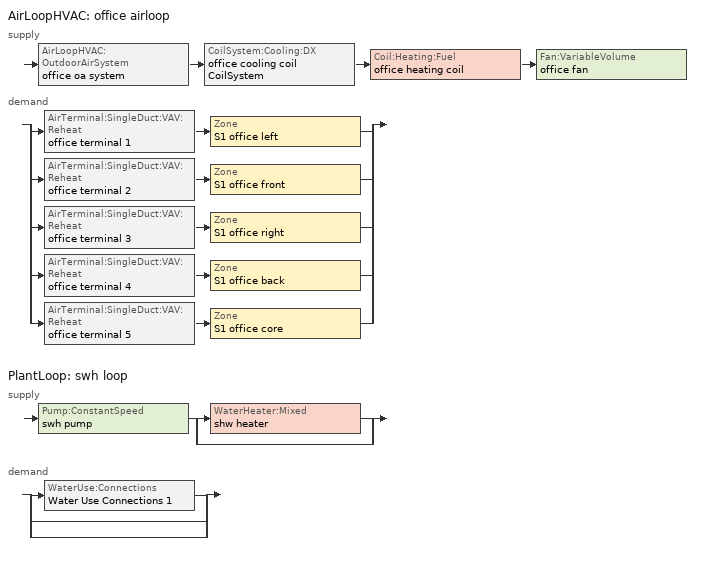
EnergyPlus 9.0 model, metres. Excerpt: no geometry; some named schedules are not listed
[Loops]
AirLoopHVAC 'office airloop'
 supply: AirLoopHVAC:OutdoorAirSystem 'office oa system' > CoilSystem:Cooling:DX 'office cooling coil CoilSystem' > Coil:Heating:Fuel 'office heating coil' > Fan:VariableVolume 'office fan'
 demand: split
  | AirTerminal:SingleDuct:VAV:Reheat 'office terminal 1' > Zone 'S1 office left'
  | AirTerminal:SingleDuct:VAV:Reheat 'office terminal 2' > Zone 'S1 office front'
  | AirTerminal:SingleDuct:VAV:Reheat 'office terminal 3' > Zone 'S1 office right'
  | AirTerminal:SingleDuct:VAV:Reheat 'office terminal 4' > Zone 'S1 office back'
  | AirTerminal:SingleDuct:VAV:Reheat 'office terminal 5' > Zone 'S1 office core'
PlantLoop 'swh loop'
 supply: Pump:ConstantSpeed 'swh pump' > split
  | WaterHeater:Mixed 'shw heater'
  | bypass
 demand: split
  | WaterUse:Connections 'Water Use Connections 1'
  | bypass
  | bypass
[DesignSpecification:OutdoorAir]
office design_oa: Outdoor Air Method=maximum; Outdoor Air Flow per Person {m3/s-person}=0.0175; Outdoor Air Flow per Zone Floor Area {m3/s-m2}=0; Outdoor Air Flow per Zone {m3/s}=0; Outdoor Air Flow Air Changes per Hour {1/hr}=0
[DesignSpecification:ZoneAirDistribution] Zone Air Distribution Effectiveness in Cooling Mode=1; Zone Air Distribution Effectiveness in Heating Mode=1
S1 office back Design Spec Zone Air Dist; S1 office core Design Spec Zone Air Dist; S1 office front Design Spec Zone Air Dist; S1 office left Design Spec Zone Air Dist; S1 office right Design Spec Zone Air Dist
[Sizing:Zone] Zone Cooling Design Supply Air Temperature Input Method=SupplyAirTemperature; Zone Cooling Design Supply Air Temperature {C}=12.7778; Zone Heating Design Supply Air Temperature Input Method=SupplyAirTemperature; Zone Heating Design Supply Air Temperature {C}=35; Zone Cooling Design Supply Air Humidity Ratio {kgWater/kgDryAir}=0.0085; Zone Heating Design Supply Air Humidity Ratio {kgWater/kgDryAir}=0.008; Design Specification Outdoor Air Object=office design_oa; Cooling Design Air Flow Method=DesignDay; Cooling Design Air Flow Rate {m3/s}=0; Cooling Minimum Air Flow per Zone Floor Area {m3/s-m2}=0.000762; Cooling Minimum Air Flow {m3/s}=0; Cooling Minimum Air Flow Fraction=0; Heating Design Air Flow Method=DesignDay; Heating Design Air Flow Rate {m3/s}=0; Heating Maximum Air Flow per Zone Floor Area {m3/s-m2}=0.002032; Heating Maximum Air Flow {m3/s}=0.141576; Heating Maximum Air Flow Fraction=0.3
Name | Design Specification Zone Air Distribution Object
S1 office back | S1 office back Design Spec Zone Air Dist
S1 office core | S1 office core Design Spec Zone Air Dist
S1 office front | S1 office front Design Spec Zone Air Dist
S1 office left | S1 office left Design Spec Zone Air Dist
S1 office right | S1 office right Design Spec Zone Air Dist
[Sizing:System]
office airloop: Type of Load to Size On=Sensible; Design Outdoor Air Flow Rate {m3/s}=Autosize; Central Heating Maximum System Air Flow Ratio=0.3; Preheat Design Temperature {C}=7; Preheat Design Humidity Ratio {kgWater/kgDryAir}=0.008; Precool Design Temperature {C}=12.8; Precool Design Humidity Ratio {kgWater/kgDryAir}=0.008; Central Cooling Design Supply Air Temperature {C}=12.7778; Central Heating Design Supply Air Temperature {C}=35; Type of Zone Sum to Use=NonCoincident; 100% Outdoor Air in Cooling=No; 100% Outdoor Air in Heating=No; Central Cooling Design Supply Air Humidity Ratio {kgWater/kgDryAir}=0.0085; Central Heating Design Supply Air Humidity Ratio {kgWater/kgDryAir}=0.008; Cooling Supply Air Flow Rate Method=DesignDay; Cooling Supply Air Flow Rate {m3/s}=0; Heating Supply Air Flow Rate Method=DesignDay; Heating Supply Air Flow Rate {m3/s}=0; System Outdoor Air Method=ZoneSum; Zone Maximum Outdoor Air Fraction=1; Cooling Design Capacity Method=CoolingDesignCapacity; Cooling Design Capacity {W}=autosize; Heating Design Capacity Method=HeatingDesignCapacity; Heating Design Capacity {W}=autosize; Central Cooling Capacity Control Method=OnOff
[Sizing:Plant]
swh loop: Loop Type=heating; Design Loop Exit Temperature {C}=60; Loop Design Temperature Difference {deltaC}=5
[ZoneControl:Thermostat] Control 1=office thermostat
Name | Zone or ZoneList | Control Type Schedule
S1 office back Thermostat | S1 office back | S1 office back Thermostat Schedule
S1 office core Thermostat | S1 office core | S1 office core Thermostat Schedule
S1 office front Thermostat | S1 office front | S1 office front Thermostat Schedule
S1 office left Thermostat | S1 office left | S1 office left Thermostat Schedule
S1 office right Thermostat | S1 office right | S1 office right Thermostat Schedule
[ThermostatSetpoint:DualSetpoint]
office thermostat: Heating Setpoint Temperature Schedule=office heating year; Cooling Setpoint Temperature Schedule=office cooling year
[AirTerminal:SingleDuct:VAV:Reheat] Availability Schedule=office hvac year; Maximum Air Flow Rate {m3/s}=Autosize; Zone Minimum Air Flow Input Method=Constant; Constant Minimum Air Flow Fraction=0.3; Fixed Minimum Air Flow Rate {m3/s}=0; Maximum Hot Water or Steam Flow Rate {m3/s}=Autosize; Minimum Hot Water or Steam Flow Rate {m3/s}=0; Convergence Tolerance=0.001; Damper Heating Action=Normal; Maximum Flow per Zone Floor Area During Reheat {m3/s-m2}=Autocalculate; Maximum Flow Fraction During Reheat=Autocalculate; Maximum Reheat Air Temperature {C}=35
Name | Reheat Coil
office terminal 4 | office elec reheat coil 4
office terminal 5 | office elec reheat coil 5
office terminal 2 | office elec reheat coil 2
office terminal 1 | office elec reheat coil 1
office terminal 3 | office elec reheat coil 3
[Zone equipment]
S1 office back: office terminal 4
S1 office core: office terminal 5
S1 office front: office terminal 2
S1 office left: office terminal 1
S1 office right: office terminal 3
[Fan:VariableVolume]
office fan: Availability Schedule=office hvac year; Fan Total Efficiency=0.54; Pressure Rise {Pa}=622; Maximum Flow Rate {m3/s}=AutoSize; Fan Power Minimum Flow Rate Input Method=FixedFlowRate; Fan Power Minimum Flow Fraction=0; Fan Power Minimum Air Flow Rate {m3/s}=0; Motor Efficiency=0.83; Motor In Airstream Fraction=1; Fan Power Coefficient 1=0.0407599; Fan Power Coefficient 2=0.088045; Fan Power Coefficient 3=-0.0729261; Fan Power Coefficient 4=0.94374; Fan Power Coefficient 5=0
[Coil:Cooling:DX:TwoSpeed]
office cooling coil: Availability Schedule=office hvac year; High Speed Gross Rated Total Cooling Capacity {W}=Autosize; High Speed Rated Sensible Heat Ratio=Autosize; High Speed Gross Rated Cooling COP {W/W}=3.051; High Speed Rated Air Flow Rate {m3/s}=Autosize; Total Cooling Capacity Function of Temperature Curve=Measured_CoolCStandard10Ton_CapFT; Total Cooling Capacity Function of Flow Fraction Curve=Measured_CoolCStandard10Ton_CapFF; Energy Input Ratio Function of Temperature Curve=Measured_CoolCStandard10Ton_EIRFT; Energy Input Ratio Function of Flow Fraction Curve=Measured_CoolCStandard10Ton_EIRFFF; Part Load Fraction Correlation Curve=No_PLR_Degredation 1; Low Speed Gross Rated Total Cooling Capacity {W}=Autosize; Low Speed Gross Rated Sensible Heat Ratio=Autosize; Low Speed Gross Rated Cooling COP {W/W}=3; Low Speed Rated Air Flow Rate {m3/s}=Autosize; Low Speed Total Cooling Capacity Function of Temperature Curve=Measured_LowSpeedCoolCapLSFT; Low Speed Energy Input Ratio Function of Temperature Curve=Measured_LowSpeedCoolEIRLSFT; Condenser Type=AirCooled; High Speed Evaporative Condenser Effectiveness=0; Low Speed Evaporative Condenser Effectiveness=0; Basin Heater Capacity {W/K}=0; Basin Heater Setpoint Temperature {C}=10
[Coil:Heating:Electric] Availability Schedule=office hvac year; Efficiency=1; Nominal Capacity {W}=Autosize
office elec reheat coil 4; office elec reheat coil 5; office elec reheat coil 2; office elec reheat coil 1; office elec reheat coil 3
[Coil:Heating:Fuel]
office heating coil: Availability Schedule=office hvac year; Fuel Type=NaturalGas; Burner Efficiency=0.8; Nominal Capacity {W}=AutoSize; Parasitic Electric Load {W}=0; Part Load Fraction Correlation Curve=No_PLR_Degredation; Parasitic Fuel Load {W}=0
[CoilSystem:Cooling:DX]
office cooling coil CoilSystem: Availability Schedule=office hvac year; Cooling Coil=office cooling coil
[Controller:OutdoorAir]
office oa controller: Minimum Outdoor Air Flow Rate {m3/s}=0; Maximum Outdoor Air Flow Rate {m3/s}=Autosize; Economizer Control Type=NoEconomizer; Economizer Control Action Type=ModulateFlow; Economizer Maximum Limit Dry-Bulb Temperature {C}=20; Economizer Maximum Limit Enthalpy {J/kg}=64000; Economizer Minimum Limit Dry-Bulb Temperature {C}=-100; Lockout Type=NoLockout; Minimum Limit Type=FixedMinimum; Minimum Outdoor Air Schedule=office oa control year; Maximum Fraction of Outdoor Air Schedule=office max oa schedule; Mechanical Ventilation Controller=Controller Mechanical Ventilation 1; High Humidity Control=No; Control High Indoor Humidity Based on Outdoor Humidity Ratio=Yes; Heat Recovery Bypass Control Type=BypassWhenOAFlowGreaterThanMinimum
[Controller:MechanicalVentilation]
Controller Mechanical Ventilation 1: Availability Schedule=Always On Discrete; Demand Controlled Ventilation=Yes; System Outdoor Air Method=ZoneSum; Zone 1=S1 office back; Design Specification Outdoor Air Object Name 1=office design_oa; Design Specification Zone Air Distribution Object Name 1=S1 office back Design Spec Zone Air Dist; Zone 2=S1 office core; Design Specification Outdoor Air Object Name 2=office design_oa; Design Specification Zone Air Distribution Object Name 2=S1 office core Design Spec Zone Air Dist; Zone 3=S1 office front; Design Specification Outdoor Air Object Name 3=office design_oa; Design Specification Zone Air Distribution Object Name 3=S1 office front Design Spec Zone Air Dist; Zone 4=S1 office left; Design Specification Outdoor Air Object Name 4=office design_oa; Design Specification Zone Air Distribution Object Name 4=S1 office left Design Spec Zone Air Dist; Zone 5=S1 office right; Design Specification Outdoor Air Object Name 5=office design_oa; Design Specification Zone Air Distribution Object Name 5=S1 office right Design Spec Zone Air Dist
[AirLoopHVAC]
office airloop: Design Supply Air Flow Rate {m3/s}=AutoSize
[Pump:ConstantSpeed]
swh pump: Design Flow Rate {m3/s}=Autosize; Design Pump Head {Pa}=0.001; Design Power Consumption {W}=Autosize; Motor Efficiency=1; Fraction of Motor Inefficiencies to Fluid Stream=0; Pump Control Type=Intermittent
[WaterHeater:Mixed]
shw heater: Tank Volume {m3}=0.1514; Setpoint Temperature Schedule=swh setpoint temp; Deadband Temperature Difference {deltaC}=2; Maximum Temperature Limit {C}=82.2222; Heater Control Type=Cycle; Heater Maximum Capacity {W}=845000; Heater Minimum Capacity {W}=0; Heater Ignition Minimum Flow Rate {m3/s}=0; Heater Ignition Delay {s}=0; Heater Fuel Type=NaturalGas; Heater Thermal Efficiency=0.702; Off Cycle Parasitic Fuel Consumption Rate {W}=20; Off Cycle Parasitic Fuel Type=NaturalGas; Off Cycle Parasitic Heat Fraction to Tank=0.8; On Cycle Parasitic Fuel Consumption Rate {W}=0; On Cycle Parasitic Fuel Type=NaturalGas; On Cycle Parasitic Heat Fraction to Tank=0; Ambient Temperature Indicator=Outdoors; Off Cycle Loss Coefficient to Ambient Temperature {W/K}=6; Off Cycle Loss Fraction to Zone=1; On Cycle Loss Coefficient to Ambient Temperature {W/K}=6; On Cycle Loss Fraction to Zone=1; Use Side Effectiveness=1; Source Side Effectiveness=1; Use Side Design Flow Rate {m3/s}=Autosize; Source Side Design Flow Rate {m3/s}=Autosize; Indirect Water Heating Recovery Time {hr}=1.5
[PlantLoop]
swh loop: Fluid Type=Water; Plant Equipment Operation Scheme=swh loop Operation Scheme List; Maximum Loop Temperature {C}=100; Minimum Loop Temperature {C}=0; Maximum Loop Flow Rate {m3/s}=Autosize; Minimum Loop Flow Rate {m3/s}=0; Plant Loop Volume {m3}=Autocalculate; Load Distribution Scheme=Optimal
[PlantEquipmentList]
swh loop Heating Equipment List: shw heater
[PlantEquipmentOperation:HeatingLoad]
swh loop Heating Operation Scheme: Load Range 1 Lower Limit {W}=0; Load Range 1 Upper Limit {W}=1e+09; Range 1 Equipment List=swh loop Heating Equipment List
[PlantEquipmentOperationSchemes]
swh loop Operation Scheme List: Control Scheme 1=swh loop Heating Operation Scheme; Control Scheme 1 Schedule=Always On Discrete
[AvailabilityManager:HighTemperatureTurnOff]
swh loop high-T off: Temperature {C}=100
[SetpointManager:Scheduled] Control Variable=Temperature
Name | Schedule
office deck temp setpoint manager | water heating coil deck temp
Setpoint Manager Scheduled 1 | swh setpoint temp
[SetpointManager:MixedAir] Control Variable=Temperature
office oa system SM_MA; office cooling coil SM_MA; office heating coil SM_MA
[WaterUse:Equipment]
Water Use Equipment 1: Peak Flow Rate {m3/s}=8.65532e-06; Flow Rate Fraction Schedule=office water use year; Target Temperature Schedule=swh target temp; Zone=S1 office core; Sensible Fraction Schedule=swh equipment sensible; Latent Fraction Schedule=swh equipment latent
[WaterUse:Connections]
Water Use Connections 1: Water Use Equipment 1=Water Use Equipment 1
[HybridModel:Zone] Calculate Zone Internal Thermal Mass=No; Calculate Zone Air Infiltration Rate=No; Calculate Zone People Count=Yes; Zone Input People Activity Schedule=office activity year; Zone Input People Sensivle Heat Fraction Schedule=People Sensible Heat Fraction Sch; Zone Input People Radiant Heat Fraction Schedule=People Radiation Heat Fraction Sch; Zone Input People CO2 Generation Rate Schedule=People CO2 Generation Rate Sch; Begin Month=1; Begin Day of Month=1; End Month=12; End Day of Month=31
Name | Zone | Zone Measured Air CO2 Concentration Schedule
ZN 1_back HybridModel | S1 office back | ZN 1_back_MeasuredCO2Concentration
ZN 2_core HybridModel | S1 office core | ZN 2_core_MeasuredCO2Concentration
ZN 3_front HybridModel | S1 office front | ZN 3_front_MeasuredCO2Concentration
ZN 4_left HybridModel | S1 office left | ZN 4_left_MeasuredCO2Concentration
ZN 5_right HybridModel | S1 office right | ZN 5_right_MeasuredCO2Concentration
[Schedule:Day:Interval]
office heating week 0 Sunday; office heating week 0 Holiday: No, 01:00, 15.5556, 02:00, 15.5556, 03:00, 15.5556, 04:00, 15.5556, 05:00, 15.5556, 06:00, 15.5556, 07:00, 15.5556, 08:00, 15.5556, 09:00, 15.5556, 10:00, 15.5556, 11:00, 15.5556, 12:00, 15.5556, 13:00, 15.5556, 14:00, 15.5556, 15:00, 15.5556, 16:00, 15.5556, 17:00, 15.5556, 18:00, 15.5556, 19:00, 15.5556, 20:00, 15.5556, 21:00, 15.5556, 22:00, 15.5556, 23:00, 15.5556, 24:00, 15.5556
office heating week 0 Wednesday; office heating week 0 Thursday; office heating week 0 Friday; office heating week 0 Summer design; office heating week 0 Winter design: No, 01:00, 15.5556, 02:00, 15.5556, 03:00, 15.5556, 04:00, 15.5556, 05:00, 15.5556, 06:00, 21.1111, 07:00, 21.1111, 08:00, 21.1111, 09:00, 21.1111, 10:00, 21.1111, 11:00, 21.1111, 12:00, 21.1111, 13:00, 21.1111, 14:00, 21.1111, 15:00, 21.1111, 16:00, 21.1111, 17:00, 21.1111, 18:00, 21.1111, 19:00, 21.1111, 20:00, 21.1111, 21:00, 21.1111, 22:00, 21.1111, 23:00, 21.1111, 24:00, 21.1111
office heating week 0 Saturday: No, 01:00, 15.5556, 02:00, 15.5556, 03:00, 15.5556, 04:00, 15.5556, 05:00, 15.5556, 06:00, 21.1111, 07:00, 21.1111, 08:00, 21.1111, 09:00, 21.1111, 10:00, 21.1111, 11:00, 21.1111, 12:00, 21.1111, 13:00, 21.1111, 14:00, 21.1111, 15:00, 21.1111, 16:00, 21.1111, 17:00, 21.1111, 18:00, 21.1111, 19:00, 21.1111, 20:00, 15.5556, 21:00, 15.5556, 22:00, 15.5556, 23:00, 15.5556, 24:00, 15.5556
office hvac week 0 Sunday; office hvac week 0 Holiday: No, 01:00, 0, 02:00, 0, 03:00, 0, 04:00, 0, 05:00, 0, 06:00, 1, 07:00, 1, 08:00, 1, 09:00, 1, 10:00, 1, 11:00, 1, 12:00, 1, 13:00, 1, 14:00, 1, 15:00, 1, 16:00, 1, 17:00, 1, 18:00, 1, 19:00, 0, 20:00, 0, 21:00, 0, 22:00, 0, 23:00, 0, 24:00, 0
office hvac week 0 Wednesday; office hvac week 0 Thursday; office hvac week 0 Friday: No, 01:00, 0, 02:00, 0, 03:00, 0, 04:00, 0, 05:00, 0, 06:00, 1, 07:00, 1, 08:00, 1, 09:00, 1, 10:00, 1, 11:00, 1, 12:00, 1, 13:00, 1, 14:00, 1, 15:00, 1, 16:00, 1, 17:00, 1, 18:00, 1, 19:00, 1, 20:00, 1, 21:00, 1, 22:00, 1, 23:00, 1, 24:00, 1
office hvac week 0 Saturday: No, 01:00, 0, 02:00, 0, 03:00, 0, 04:00, 0, 05:00, 0, 06:00, 1, 07:00, 1, 08:00, 1, 09:00, 1, 10:00, 1, 11:00, 1, 12:00, 1, 13:00, 1, 14:00, 1, 15:00, 1, 16:00, 1, 17:00, 1, 18:00, 1, 19:00, 1, 20:00, 0, 21:00, 0, 22:00, 0, 23:00, 0, 24:00, 0
office hvac week 0 Summer design; office hvac week 0 Winter design; office oa control week 0 Summer design; office oa control week 0 Winter design; office water use week 0 Summer design: No, 01:00, 1, 02:00, 1, 03:00, 1, 04:00, 1, 05:00, 1, 06:00, 1, 07:00, 1, 08:00, 1, 09:00, 1, 10:00, 1, 11:00, 1, 12:00, 1, 13:00, 1, 14:00, 1, 15:00, 1, 16:00, 1, 17:00, 1, 18:00, 1, 19:00, 1, 20:00, 1, 21:00, 1, 22:00, 1, 23:00, 1, 24:00, 1
office activity week 0 Friday; office activity week 0 Holiday; office activity week 0 Saturday; office activity week 0 Summer design; office activity week 0 Sunday; office activity week 0 Thursday; office activity week 0 Wednesday; office activity week 0 Winter design: No, 01:00, 131.882, 02:00, 131.882, 03:00, 131.882, 04:00, 131.882, 05:00, 131.882, 06:00, 131.882, 07:00, 131.882, 08:00, 131.882, 09:00, 131.882, 10:00, 131.882, 11:00, 131.882, 12:00, 131.882, 13:00, 131.882, 14:00, 131.882, 15:00, 131.882, 16:00, 131.882, 17:00, 131.882, 18:00, 131.882, 19:00, 131.882, 20:00, 131.882, 21:00, 131.882, 22:00, 131.882, 23:00, 131.882, 24:00, 131.882
office oa control week 0 Friday; office oa control week 0 Thursday; office oa control week 0 Wednesday: No, 01:00, 0, 02:00, 0, 03:00, 0, 04:00, 0, 05:00, 0, 06:00, 0, 07:00, 1, 08:00, 1, 09:00, 1, 10:00, 1, 11:00, 1, 12:00, 1, 13:00, 1, 14:00, 1, 15:00, 1, 16:00, 1, 17:00, 1, 18:00, 1, 19:00, 1, 20:00, 1, 21:00, 1, 22:00, 1, 23:00, 1, 24:00, 1
office oa control week 0 Holiday; office oa control week 0 Sunday: No, 01:00, 0, 02:00, 0, 03:00, 0, 04:00, 0, 05:00, 0, 06:00, 0, 07:00, 1, 08:00, 1, 09:00, 1, 10:00, 1, 11:00, 1, 12:00, 1, 13:00, 1, 14:00, 1, 15:00, 1, 16:00, 1, 17:00, 1, 18:00, 1, 19:00, 0, 20:00, 0, 21:00, 0, 22:00, 0, 23:00, 0, 24:00, 0
office oa control week 0 Saturday: No, 01:00, 0, 02:00, 0, 03:00, 0, 04:00, 0, 05:00, 0, 06:00, 0, 07:00, 1, 08:00, 1, 09:00, 1, 10:00, 1, 11:00, 1, 12:00, 1, 13:00, 1, 14:00, 1, 15:00, 1, 16:00, 1, 17:00, 1, 18:00, 1, 19:00, 1, 20:00, 0, 21:00, 0, 22:00, 0, 23:00, 0, 24:00, 0
office water use week 0 Friday; office water use week 0 Thursday; office water use week 0 Wednesday: No, 01:00, 0.05, 02:00, 0.05, 03:00, 0.05, 04:00, 0.05, 05:00, 0.05, 06:00, 0.08, 07:00, 0.07, 08:00, 0.19, 09:00, 0.35, 10:00, 0.38, 11:00, 0.39, 12:00, 0.47, 13:00, 0.57, 14:00, 0.54, 15:00, 0.34, 16:00, 0.33, 17:00, 0.44, 18:00, 0.26, 19:00, 0.21, 20:00, 0.15, 21:00, 0.17, 22:00, 0.08, 23:00, 0.05, 24:00, 0.05
office water use week 0 Holiday; office water use week 0 Sunday: No, 01:00, 0.04, 02:00, 0.04, 03:00, 0.04, 04:00, 0.04, 05:00, 0.04, 06:00, 0.07, 07:00, 0.04, 08:00, 0.04, 09:00, 0.04, 10:00, 0.04, 11:00, 0.04, 12:00, 0.06, 13:00, 0.06, 14:00, 0.09, 15:00, 0.06, 16:00, 0.04, 17:00, 0.04, 18:00, 0.04, 19:00, 0.04, 20:00, 0.04, 21:00, 0.04, 22:00, 0.07, 23:00, 0.04, 24:00, 0.04
office water use week 0 Saturday: No, 01:00, 0.05, 02:00, 0.05, 03:00, 0.05, 04:00, 0.05, 05:00, 0.05, 06:00, 0.08, 07:00, 0.07, 08:00, 0.11, 09:00, 0.15, 10:00, 0.21, 11:00, 0.19, 12:00, 0.23, 13:00, 0.2, 14:00, 0.19, 15:00, 0.15, 16:00, 0.12, 17:00, 0.14, 18:00, 0.07, 19:00, 0.07, 20:00, 0.07, 21:00, 0.07, 22:00, 0.09, 23:00, 0.05, 24:00, 0.05
office water use week 0 Winter design: No, 01:00, 0, 02:00, 0, 03:00, 0, 04:00, 0, 05:00, 0, 06:00, 0, 07:00, 0, 08:00, 0, 09:00, 0, 10:00, 0, 11:00, 0, 12:00, 0, 13:00, 0, 14:00, 0, 15:00, 0, 16:00, 0, 17:00, 0, 18:00, 0, 19:00, 0, 20:00, 0, 21:00, 0, 22:00, 0, 23:00, 0, 24:00, 0
[Schedule:Week:Daily]
office heating week 0: office heating week 0 Sunday, office heating week 0 Wednesday, office heating week 0 Wednesday, office heating week 0 Wednesday, office heating week 0 Thursday, office heating week 0 Friday, office heating week 0 Saturday, office heating week 0 Holiday, office heating week 0 Summer design, office heating week 0 Winter design, office heating week 0 Holiday, office heating week 0 Holiday
office cooling week 0: office cooling week 0 Sunday, office cooling week 0 Wednesday, office cooling week 0 Wednesday, office cooling week 0 Wednesday, office cooling week 0 Thursday, office cooling week 0 Friday, office cooling week 0 Saturday, office cooling week 0 Holiday, office cooling week 0 Summer design, office cooling week 0 Winter design, office cooling week 0 Holiday, office cooling week 0 Holiday
office hvac week 0: office hvac week 0 Sunday, office hvac week 0 Wednesday, office hvac week 0 Wednesday, office hvac week 0 Wednesday, office hvac week 0 Thursday, office hvac week 0 Friday, office hvac week 0 Saturday, office hvac week 0 Holiday, office hvac week 0 Summer design, office hvac week 0 Winter design, office hvac week 0 Holiday, office hvac week 0 Holiday
office activity week 0: office activity week 0 Sunday, office activity week 0 Wednesday, office activity week 0 Wednesday, office activity week 0 Wednesday, office activity week 0 Thursday, office activity week 0 Friday, office activity week 0 Saturday, office activity week 0 Holiday, office activity week 0 Summer design, office activity week 0 Winter design, office activity week 0 Holiday, office activity week 0 Holiday
office oa control week 0: office oa control week 0 Sunday, office oa control week 0 Wednesday, office oa control week 0 Wednesday, office oa control week 0 Wednesday, office oa control week 0 Thursday, office oa control week 0 Friday, office oa control week 0 Saturday, office oa control week 0 Holiday, office oa control week 0 Summer design, office oa control week 0 Winter design, office oa control week 0 Holiday, office oa control week 0 Holiday
office water use week 0: office water use week 0 Sunday, office water use week 0 Wednesday, office water use week 0 Wednesday, office water use week 0 Wednesday, office water use week 0 Thursday, office water use week 0 Friday, office water use week 0 Saturday, office water use week 0 Holiday, office water use week 0 Summer design, office water use week 0 Winter design, office water use week 0 Holiday, office water use week 0 Holiday
[Schedule:Year]
office heating year: office heating week 0, 1, 1, 12, 31
office cooling year: office cooling week 0, 1, 1, 12, 31
office hvac year: office hvac week 0, 1, 1, 12, 31
office activity year: office activity week 0, 1, 1, 12, 31
office oa control year: office oa control week 0, 1, 1, 12, 31
office water use year: office water use week 0, 1, 1, 12, 31
[Schedule:Compact]
S1 office back Thermostat Schedule; S1 office core Thermostat Schedule; S1 office front Thermostat Schedule; S1 office left Thermostat Schedule; S1 office right Thermostat Schedule: Through: 12/31, For: AllDays, Until: 24:00, 4
People Sensible Heat Fraction Sch: Through: 12/31, For: AllDays, Until: 24:00, 0.6
People Radiation Heat Fraction Sch: Through: 12/31, For: AllDays, Until: 24:00, 0.3
People CO2 Generation Rate Sch: Through: 12/31, For: AllDays, Until: 24:00, 3.82e-08
[Schedule:Constant]
Name | Hourly Value
Always On Discrete; office max oa schedule | 1
swh equipment latent | 0.05
swh equipment sensible | 0.2
swh setpoint temp | 60
swh target temp | 43.3
water heating coil deck temp | 12.7778
[Schedule:File] File=HybridModel_Measurements.csv; Rows to Skip at Top=1; Number of Hours of Data=8760; Column Separator=Comma; Minutes per Item=10
Name | Column Number
ZN 1_back_MeasuredCO2Concentration | 16
ZN 2_core_MeasuredCO2Concentration | 17
ZN 3_front_MeasuredCO2Concentration | 18
ZN 4_left_MeasuredCO2Concentration | 19
ZN 5_right_MeasuredCO2Concentration | 20
[Curve:Quadratic] Coefficient3 x**2=0
Name | Coefficient1 Constant | Coefficient2 x | Minimum Value of x | Maximum Value of x
Measured_CoolCStandard10Ton_CapFF | 0.7685 | 0.2315 | 0.776 | 1.197
Measured_CoolCStandard10Ton_EIRFFF | 1.192 | -0.1917 | 0.776 | 1.197
No_PLR_Degredation 1; No_PLR_Degredation | 1 | 0 | 0 | 1
[Curve:Biquadratic] Minimum Value of x=11.1; Maximum Value of x=29.4; Minimum Value of y=10; Maximum Value of y=50.3
Name | Coefficient1 Constant | Coefficient2 x | Coefficient3 x**2 | Coefficient4 y | Coefficient5 y**2 | Coefficient6 x*y
Measured_CoolCStandard10Ton_CapFT | 0.52357 | 0.03478 | 0 | -0.001915 | -0.00010838 | 0
Measured_CoolCStandard10Ton_EIRFT | 0.9847 | -0.04285 | 0.0013562 | 0.009934 | 0.0006398 | -0.001169
Measured_LowSpeedCoolCapLSFT | 0.4136 | 0.03105 | 0 | 0.006952 | -0.0002128 | 0
Measured_LowSpeedCoolEIRLSFT | 1.1389 | -0.04518 | 0.0014298 | 0.006044 | 0.0006745 | -0.0012325
